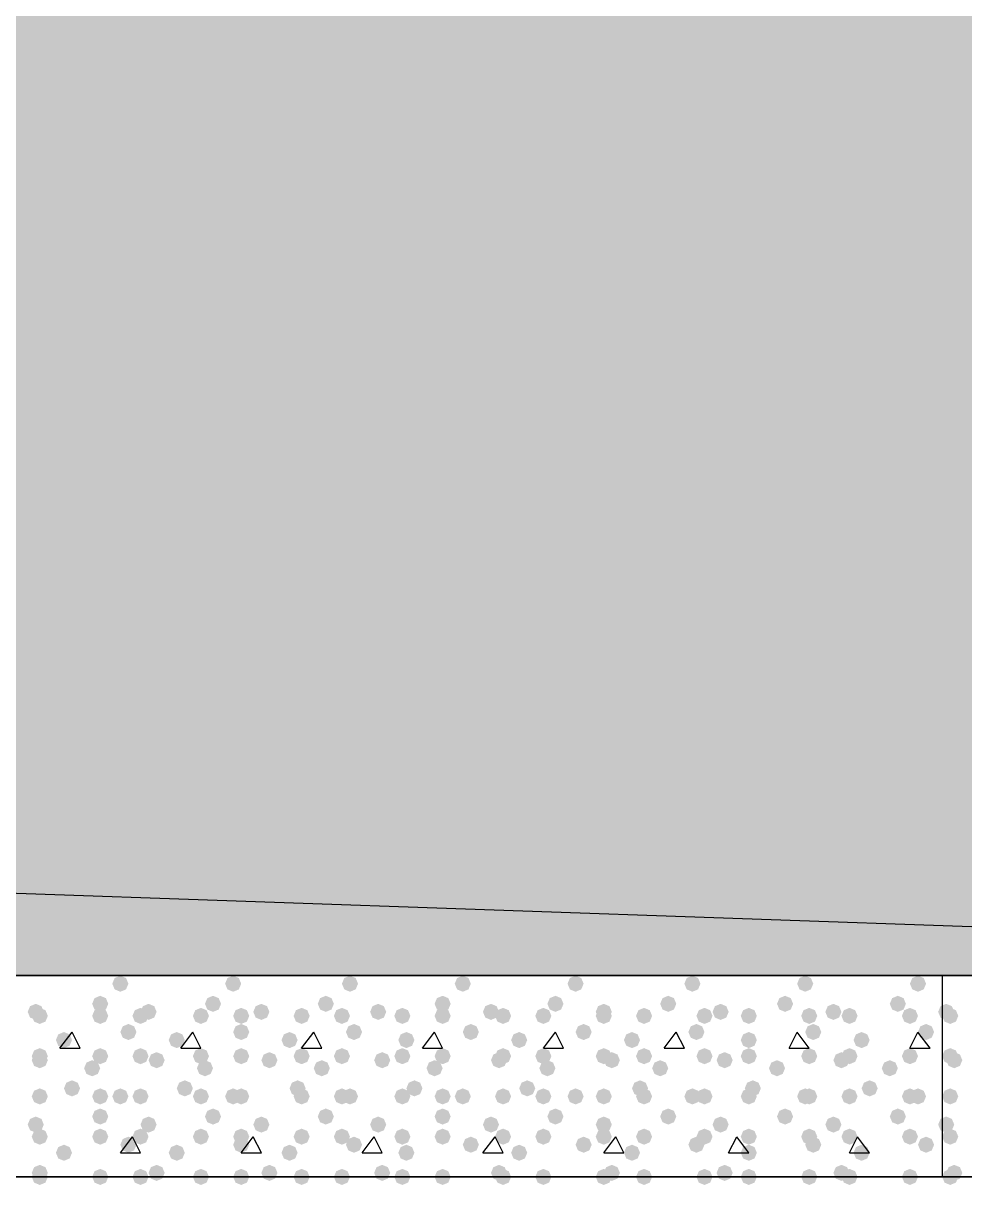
# Model space of a CAD drawing. Header units: millimetres. Extents: x 0 to 420, y 0 to 297.
# Drawn here: x 354.67 to 364.55, y 147.81 to 160.25 of the extents above; entities that cross this region are included whole.
import ezdxf

# ---------------------------------------------------------------- set-up
doc = ezdxf.new("R2010")
doc.units = ezdxf.units.MM
doc.layers.get('0').update_dxf_attribs({"linetype": 'CONTINUOUS'})

msp = doc.modelspace()

# ---------------------------------------------------------------- hatches: boundary and pattern name
at = {"true_color": 0x000008}
h = msp.add_hatch(color=0, dxfattribs=at)
h.paths.add_polyline_path([(379.518333, 162.263667), (33.401, 162.263667), (379.518333, 150.241)], flags=0)
h.paths.add_polyline_path([(33.401, 162.263667), (379.518333, 150.241), (33.401, 150.241)], flags=0)
for points in [[(355.769333, 150.156333), (355.744462, 150.096537), (355.684667, 150.071667), (355.624871, 150.096537), (355.6, 150.156333), (355.624871, 150.216129), (355.684667, 150.241), (355.744462, 150.216129)], [(356.954667, 150.156333), (356.929796, 150.096537), (356.87, 150.071667), (356.810204, 150.096537), (356.785333, 150.156333), (356.810204, 150.216129), (356.87, 150.241), (356.929796, 150.216129)], [(358.182333, 150.156333), (358.157462, 150.096537), (358.097667, 150.071667), (358.037871, 150.096537), (358.013, 150.156333), (358.037871, 150.216129), (358.097667, 150.241), (358.157462, 150.216129)], [(359.367667, 150.156333), (359.342796, 150.096537), (359.283, 150.071667), (359.223204, 150.096537), (359.198333, 150.156333), (359.223204, 150.216129), (359.283, 150.241), (359.342796, 150.216129)], [(360.553, 150.156333), (360.528129, 150.096537), (360.468333, 150.071667), (360.408537, 150.096537), (360.383667, 150.156333), (360.408537, 150.216129), (360.468333, 150.241), (360.528129, 150.216129)], [(361.780667, 150.156333), (361.755796, 150.096537), (361.696, 150.071667), (361.636204, 150.096537), (361.611333, 150.156333), (361.636204, 150.216129), (361.696, 150.241), (361.755796, 150.216129)], [(362.966, 150.156333), (362.941129, 150.096537), (362.881333, 150.071667), (362.821537, 150.096537), (362.796667, 150.156333), (362.821537, 150.216129), (362.881333, 150.241), (362.941129, 150.216129)], [(364.151333, 150.156333), (364.126463, 150.096537), (364.066667, 150.071667), (364.006871, 150.096537), (363.982, 150.156333), (364.006871, 150.216129), (364.066667, 150.241), (364.126462, 150.216129)], [(355.557667, 149.944667), (355.532796, 149.884871), (355.473, 149.86), (355.413204, 149.884871), (355.388333, 149.944667), (355.413204, 150.004462), (355.473, 150.029333), (355.532796, 150.004463)], [(356.743, 149.944667), (356.718129, 149.884871), (356.658333, 149.86), (356.598538, 149.884871), (356.573667, 149.944667), (356.598537, 150.004462), (356.658333, 150.029333), (356.718129, 150.004463)], [(357.928333, 149.944667), (357.903462, 149.884871), (357.843667, 149.86), (357.783871, 149.884871), (357.759, 149.944667), (357.783871, 150.004462), (357.843667, 150.029333), (357.903462, 150.004463)], [(359.156, 149.944667), (359.131129, 149.884871), (359.071333, 149.86), (359.011537, 149.884871), (358.986667, 149.944667), (359.011537, 150.004462), (359.071333, 150.029333), (359.131129, 150.004463)], [(360.341333, 149.944667), (360.316462, 149.884871), (360.256667, 149.86), (360.196871, 149.884871), (360.172, 149.944667), (360.196871, 150.004462), (360.256667, 150.029333), (360.316462, 150.004463)], [(361.526667, 149.944667), (361.501796, 149.884871), (361.442, 149.86), (361.382204, 149.884871), (361.357333, 149.944667), (361.382204, 150.004462), (361.442, 150.029333), (361.501796, 150.004463)], [(362.754333, 149.944667), (362.729462, 149.884871), (362.669667, 149.86), (362.609871, 149.884871), (362.585, 149.944667), (362.609871, 150.004462), (362.669667, 150.029333), (362.729462, 150.004463)], [(363.939667, 149.944667), (363.914796, 149.884871), (363.855, 149.86), (363.795204, 149.884871), (363.770333, 149.944667), (363.795204, 150.004462), (363.855, 150.029333), (363.914796, 150.004463)], [(354.880333, 149.86), (354.855462, 149.800204), (354.795667, 149.775333), (354.735871, 149.800204), (354.711, 149.86), (354.735871, 149.919796), (354.795667, 149.944667), (354.855462, 149.919796)], [(354.922667, 149.817667), (354.897796, 149.757871), (354.838, 149.733), (354.778204, 149.757871), (354.753333, 149.817667), (354.778204, 149.877462), (354.838, 149.902333), (354.897796, 149.877463)], [(355.557667, 149.817667), (355.532796, 149.757871), (355.473, 149.733), (355.413204, 149.757871), (355.388333, 149.817667), (355.413204, 149.877462), (355.473, 149.902333), (355.532796, 149.877463)], [(355.981, 149.817667), (355.956129, 149.757871), (355.896333, 149.733), (355.836537, 149.757871), (355.811667, 149.817667), (355.836537, 149.877462), (355.896333, 149.902333), (355.956129, 149.877463)], [(356.065667, 149.86), (356.040796, 149.800204), (355.981, 149.775333), (355.921204, 149.800204), (355.896333, 149.86), (355.921204, 149.919796), (355.981, 149.944667), (356.040796, 149.919796)], [(356.616, 149.817667), (356.591129, 149.757871), (356.531333, 149.733), (356.471537, 149.757871), (356.446667, 149.817667), (356.471537, 149.877462), (356.531333, 149.902333), (356.591129, 149.877463)], [(357.039333, 149.817667), (357.014462, 149.757871), (356.954667, 149.733), (356.894871, 149.757871), (356.87, 149.817667), (356.894871, 149.877462), (356.954667, 149.902333), (357.014462, 149.877463)], [(357.251, 149.86), (357.226129, 149.800204), (357.166333, 149.775333), (357.106537, 149.800204), (357.081667, 149.86), (357.106537, 149.919796), (357.166333, 149.944667), (357.226129, 149.919796)], [(357.674333, 149.817667), (357.649462, 149.757871), (357.589667, 149.733), (357.529871, 149.757871), (357.505, 149.817667), (357.529871, 149.877462), (357.589667, 149.902333), (357.649462, 149.877463)], [(358.097667, 149.817667), (358.072796, 149.757871), (358.013, 149.733), (357.953204, 149.757871), (357.928333, 149.817667), (357.953204, 149.877462), (358.013, 149.902333), (358.072796, 149.877463)], [(358.478667, 149.86), (358.453796, 149.800204), (358.394, 149.775333), (358.334204, 149.800204), (358.309333, 149.86), (358.334204, 149.919796), (358.394, 149.944667), (358.453796, 149.919796)], [(358.732667, 149.817667), (358.707796, 149.757871), (358.648, 149.733), (358.588204, 149.757871), (358.563333, 149.817667), (358.588204, 149.877462), (358.648, 149.902333), (358.707796, 149.877463)], [(359.156, 149.817667), (359.131129, 149.757871), (359.071333, 149.733), (359.011537, 149.757871), (358.986667, 149.817667), (359.011537, 149.877462), (359.071333, 149.902333), (359.131129, 149.877463)], [(359.664, 149.86), (359.639129, 149.800204), (359.579333, 149.775333), (359.519537, 149.800204), (359.494667, 149.86), (359.519537, 149.919796), (359.579333, 149.944667), (359.639129, 149.919796)], [(359.791, 149.817667), (359.766129, 149.757871), (359.706333, 149.733), (359.646538, 149.757871), (359.621667, 149.817667), (359.646537, 149.877462), (359.706333, 149.902333), (359.766129, 149.877463)], [(360.214333, 149.817667), (360.189462, 149.757871), (360.129667, 149.733), (360.069871, 149.757871), (360.045, 149.817667), (360.069871, 149.877462), (360.129667, 149.902333), (360.189462, 149.877463)], [(360.849333, 149.86), (360.824462, 149.800204), (360.764667, 149.775333), (360.704871, 149.800204), (360.68, 149.86), (360.704871, 149.919796), (360.764667, 149.944667), (360.824462, 149.919796)], [(360.849333, 149.817667), (360.824462, 149.757871), (360.764667, 149.733), (360.704871, 149.757871), (360.68, 149.817667), (360.704871, 149.877462), (360.764667, 149.902333), (360.824462, 149.877463)], [(361.272667, 149.817667), (361.247796, 149.757871), (361.188, 149.733), (361.128204, 149.757871), (361.103333, 149.817667), (361.128204, 149.877462), (361.188, 149.902333), (361.247796, 149.877463)], [(361.907667, 149.817667), (361.882796, 149.757871), (361.823, 149.733), (361.763204, 149.757871), (361.738333, 149.817667), (361.763204, 149.877462), (361.823, 149.902333), (361.882796, 149.877463)], [(362.077, 149.86), (362.052129, 149.800204), (361.992333, 149.775333), (361.932538, 149.800204), (361.907667, 149.86), (361.932537, 149.919796), (361.992333, 149.944667), (362.052129, 149.919796)], [(362.373333, 149.817667), (362.348462, 149.757871), (362.288667, 149.733), (362.228871, 149.757871), (362.204, 149.817667), (362.228871, 149.877462), (362.288667, 149.902333), (362.348462, 149.877463)], [(363.008333, 149.817667), (362.983462, 149.757871), (362.923667, 149.733), (362.863871, 149.757871), (362.839, 149.817667), (362.863871, 149.877462), (362.923667, 149.902333), (362.983462, 149.877463)], [(363.262333, 149.86), (363.237462, 149.800204), (363.177667, 149.775333), (363.117871, 149.800204), (363.093, 149.86), (363.117871, 149.919796), (363.177667, 149.944667), (363.237462, 149.919796)], [(363.431667, 149.817667), (363.406796, 149.757871), (363.347, 149.733), (363.287204, 149.757871), (363.262333, 149.817667), (363.287204, 149.877462), (363.347, 149.902333), (363.406796, 149.877463)], [(364.066667, 149.817667), (364.041796, 149.757871), (363.982, 149.733), (363.922204, 149.757871), (363.897333, 149.817667), (363.922204, 149.877462), (363.982, 149.902333), (364.041796, 149.877463)], [(355.176667, 149.563667), (355.151796, 149.503871), (355.092, 149.479), (355.032204, 149.503871), (355.007333, 149.563667), (355.032204, 149.623462), (355.092, 149.648333), (355.151796, 149.623463)], [(355.854, 149.648333), (355.829129, 149.588537), (355.769333, 149.563667), (355.709538, 149.588537), (355.684667, 149.648333), (355.709537, 149.708129), (355.769333, 149.733), (355.829129, 149.708129)], [(356.362, 149.563667), (356.337129, 149.503871), (356.277333, 149.479), (356.217538, 149.503871), (356.192667, 149.563667), (356.217537, 149.623462), (356.277333, 149.648333), (356.337129, 149.623463)], [(357.039333, 149.648333), (357.014462, 149.588537), (356.954667, 149.563667), (356.894871, 149.588537), (356.87, 149.648333), (356.894871, 149.708129), (356.954667, 149.733), (357.014462, 149.708129)], [(357.547333, 149.563667), (357.522462, 149.503871), (357.462667, 149.479), (357.402871, 149.503871), (357.378, 149.563667), (357.402871, 149.623462), (357.462667, 149.648333), (357.522462, 149.623463)], [(358.224667, 149.648333), (358.199796, 149.588537), (358.14, 149.563667), (358.080204, 149.588537), (358.055333, 149.648333), (358.080204, 149.708129), (358.14, 149.733), (358.199796, 149.708129)], [(358.775, 149.563667), (358.750129, 149.503871), (358.690333, 149.479), (358.630538, 149.503871), (358.605667, 149.563667), (358.630537, 149.623462), (358.690333, 149.648333), (358.750129, 149.623463)], [(359.452333, 149.648333), (359.427462, 149.588537), (359.367667, 149.563667), (359.307871, 149.588537), (359.283, 149.648333), (359.307871, 149.708129), (359.367667, 149.733), (359.427462, 149.708129)], [(359.960333, 149.563667), (359.935462, 149.503871), (359.875667, 149.479), (359.815871, 149.503871), (359.791, 149.563667), (359.815871, 149.623462), (359.875667, 149.648333), (359.935462, 149.623463)], [(360.637667, 149.648333), (360.612796, 149.588537), (360.553, 149.563667), (360.493204, 149.588537), (360.468333, 149.648333), (360.493204, 149.708129), (360.553, 149.733), (360.612796, 149.708129)], [(361.145667, 149.563667), (361.120796, 149.503871), (361.061, 149.479), (361.001204, 149.503871), (360.976333, 149.563667), (361.001204, 149.623462), (361.061, 149.648333), (361.120796, 149.623463)], [(361.823, 149.648333), (361.798129, 149.588537), (361.738333, 149.563667), (361.678537, 149.588537), (361.653667, 149.648333), (361.678537, 149.708129), (361.738333, 149.733), (361.798129, 149.708129)], [(362.373333, 149.563667), (362.348462, 149.503871), (362.288667, 149.479), (362.228871, 149.503871), (362.204, 149.563667), (362.228871, 149.623462), (362.288667, 149.648333), (362.348462, 149.623463)], [(363.050667, 149.648333), (363.025796, 149.588537), (362.966, 149.563667), (362.906204, 149.588537), (362.881333, 149.648333), (362.906204, 149.708129), (362.966, 149.733), (363.025796, 149.708129)], [(363.558667, 149.563667), (363.533796, 149.503871), (363.474, 149.479), (363.414204, 149.503871), (363.389333, 149.563667), (363.414204, 149.623462), (363.474, 149.648333), (363.533796, 149.623463)], [(364.236, 149.648333), (364.211129, 149.588537), (364.151333, 149.563667), (364.091537, 149.588537), (364.066667, 149.648333), (364.091537, 149.708129), (364.151333, 149.733), (364.211129, 149.708129)], [(354.922667, 149.394333), (354.897796, 149.334537), (354.838, 149.309667), (354.778204, 149.334537), (354.753333, 149.394333), (354.778204, 149.454129), (354.838, 149.479), (354.897796, 149.454129)], [(354.922667, 149.352), (354.897796, 149.292204), (354.838, 149.267333), (354.778204, 149.292204), (354.753333, 149.352), (354.778204, 149.411796), (354.838, 149.436667), (354.897796, 149.411796)], [(355.557667, 149.394333), (355.532796, 149.334537), (355.473, 149.309667), (355.413204, 149.334537), (355.388333, 149.394333), (355.413204, 149.454129), (355.473, 149.479), (355.532796, 149.454129)], [(355.981, 149.394333), (355.956129, 149.334537), (355.896333, 149.309667), (355.836537, 149.334537), (355.811667, 149.394333), (355.836537, 149.454129), (355.896333, 149.479), (355.956129, 149.454129)], [(356.150333, 149.352), (356.125463, 149.292204), (356.065667, 149.267333), (356.005871, 149.292204), (355.981, 149.352), (356.005871, 149.411796), (356.065667, 149.436667), (356.125462, 149.411796)], [(356.616, 149.394333), (356.591129, 149.334537), (356.531333, 149.309667), (356.471537, 149.334537), (356.446667, 149.394333), (356.471537, 149.454129), (356.531333, 149.479), (356.591129, 149.454129)], [(357.039333, 149.394333), (357.014462, 149.334537), (356.954667, 149.309667), (356.894871, 149.334537), (356.87, 149.394333), (356.894871, 149.454129), (356.954667, 149.479), (357.014462, 149.454129)], [(357.335667, 149.352), (357.310796, 149.292204), (357.251, 149.267333), (357.191204, 149.292204), (357.166333, 149.352), (357.191204, 149.411796), (357.251, 149.436667), (357.310796, 149.411796)], [(357.674333, 149.394333), (357.649462, 149.334537), (357.589667, 149.309667), (357.529871, 149.334537), (357.505, 149.394333), (357.529871, 149.454129), (357.589667, 149.479), (357.649462, 149.454129)], [(358.097667, 149.394333), (358.072796, 149.334537), (358.013, 149.309667), (357.953204, 149.334537), (357.928333, 149.394333), (357.953204, 149.454129), (358.013, 149.479), (358.072796, 149.454129)], [(358.521, 149.352), (358.496129, 149.292204), (358.436333, 149.267333), (358.376537, 149.292204), (358.351667, 149.352), (358.376537, 149.411796), (358.436333, 149.436667), (358.496129, 149.411796)], [(358.732667, 149.394333), (358.707796, 149.334537), (358.648, 149.309667), (358.588204, 149.334537), (358.563333, 149.394333), (358.588204, 149.454129), (358.648, 149.479), (358.707796, 149.454129)], [(359.156, 149.394333), (359.131129, 149.334537), (359.071333, 149.309667), (359.011537, 149.334537), (358.986667, 149.394333), (359.011537, 149.454129), (359.071333, 149.479), (359.131129, 149.454129)], [(359.748667, 149.352), (359.723796, 149.292204), (359.664, 149.267333), (359.604204, 149.292204), (359.579333, 149.352), (359.604204, 149.411796), (359.664, 149.436667), (359.723796, 149.411796)], [(359.791, 149.394333), (359.766129, 149.334537), (359.706333, 149.309667), (359.646538, 149.334537), (359.621667, 149.394333), (359.646537, 149.454129), (359.706333, 149.479), (359.766129, 149.454129)], [(360.214333, 149.394333), (360.189462, 149.334537), (360.129667, 149.309667), (360.069871, 149.334537), (360.045, 149.394333), (360.069871, 149.454129), (360.129667, 149.479), (360.189462, 149.454129)], [(360.849333, 149.394333), (360.824462, 149.334537), (360.764667, 149.309667), (360.704871, 149.334537), (360.68, 149.394333), (360.704871, 149.454129), (360.764667, 149.479), (360.824462, 149.454129)], [(360.934, 149.352), (360.909129, 149.292204), (360.849333, 149.267333), (360.789537, 149.292204), (360.764667, 149.352), (360.789537, 149.411796), (360.849333, 149.436667), (360.909129, 149.411796)], [(361.272667, 149.394333), (361.247796, 149.334537), (361.188, 149.309667), (361.128204, 149.334537), (361.103333, 149.394333), (361.128204, 149.454129), (361.188, 149.479), (361.247796, 149.454129)], [(361.907667, 149.394333), (361.882796, 149.334537), (361.823, 149.309667), (361.763204, 149.334537), (361.738333, 149.394333), (361.763204, 149.454129), (361.823, 149.479), (361.882796, 149.454129)], [(362.119333, 149.352), (362.094462, 149.292204), (362.034667, 149.267333), (361.974871, 149.292204), (361.95, 149.352), (361.974871, 149.411796), (362.034667, 149.436667), (362.094462, 149.411796)], [(362.373333, 149.394333), (362.348462, 149.334537), (362.288667, 149.309667), (362.228871, 149.334537), (362.204, 149.394333), (362.228871, 149.454129), (362.288667, 149.479), (362.348462, 149.454129)], [(363.008333, 149.394333), (362.983462, 149.334537), (362.923667, 149.309667), (362.863871, 149.334537), (362.839, 149.394333), (362.863871, 149.454129), (362.923667, 149.479), (362.983462, 149.454129)], [(363.347, 149.352), (363.322129, 149.292204), (363.262333, 149.267333), (363.202538, 149.292204), (363.177667, 149.352), (363.202537, 149.411796), (363.262333, 149.436667), (363.322129, 149.411796)], [(363.431667, 149.394333), (363.406796, 149.334537), (363.347, 149.309667), (363.287204, 149.334537), (363.262333, 149.394333), (363.287204, 149.454129), (363.347, 149.479), (363.406796, 149.454129)], [(364.066667, 149.394333), (364.041796, 149.334537), (363.982, 149.309667), (363.922204, 149.334537), (363.897333, 149.394333), (363.922204, 149.454129), (363.982, 149.479), (364.041796, 149.454129)], [(355.473, 149.267333), (355.448129, 149.207537), (355.388333, 149.182667), (355.328538, 149.207537), (355.303667, 149.267333), (355.328537, 149.327129), (355.388333, 149.352), (355.448129, 149.327129)], [(356.658333, 149.267333), (356.633462, 149.207537), (356.573667, 149.182667), (356.513871, 149.207537), (356.489, 149.267333), (356.513871, 149.327129), (356.573667, 149.352), (356.633462, 149.327129)], [(357.886, 149.267333), (357.861129, 149.207537), (357.801333, 149.182667), (357.741537, 149.207537), (357.716667, 149.267333), (357.741537, 149.327129), (357.801333, 149.352), (357.861129, 149.327129)], [(359.071333, 149.267333), (359.046462, 149.207537), (358.986667, 149.182667), (358.926871, 149.207537), (358.902, 149.267333), (358.926871, 149.327129), (358.986667, 149.352), (359.046462, 149.327129)], [(360.256667, 149.267333), (360.231796, 149.207537), (360.172, 149.182667), (360.112204, 149.207537), (360.087333, 149.267333), (360.112204, 149.327129), (360.172, 149.352), (360.231796, 149.327129)], [(361.442, 149.267333), (361.417129, 149.207537), (361.357333, 149.182667), (361.297537, 149.207537), (361.272667, 149.267333), (361.297537, 149.327129), (361.357333, 149.352), (361.417129, 149.327129)], [(362.669667, 149.267333), (362.644796, 149.207537), (362.585, 149.182667), (362.525204, 149.207537), (362.500333, 149.267333), (362.525204, 149.327129), (362.585, 149.352), (362.644796, 149.327129)], [(363.855, 149.267333), (363.830129, 149.207537), (363.770333, 149.182667), (363.710537, 149.207537), (363.685667, 149.267333), (363.710537, 149.327129), (363.770333, 149.352), (363.830129, 149.327129)], [(355.261333, 149.055667), (355.236463, 148.995871), (355.176667, 148.971), (355.116871, 148.995871), (355.092, 149.055667), (355.116871, 149.115462), (355.176667, 149.140333), (355.236462, 149.115463)], [(356.446667, 149.055667), (356.421796, 148.995871), (356.362, 148.971), (356.302204, 148.995871), (356.277333, 149.055667), (356.302204, 149.115462), (356.362, 149.140333), (356.421796, 149.115463)], [(357.632, 149.055667), (357.607129, 148.995871), (357.547333, 148.971), (357.487538, 148.995871), (357.462667, 149.055667), (357.487537, 149.115462), (357.547333, 149.140333), (357.607129, 149.115463)], [(358.859667, 149.055667), (358.834796, 148.995871), (358.775, 148.971), (358.715204, 148.995871), (358.690333, 149.055667), (358.715204, 149.115462), (358.775, 149.140333), (358.834796, 149.115463)], [(360.045, 149.055667), (360.020129, 148.995871), (359.960333, 148.971), (359.900538, 148.995871), (359.875667, 149.055667), (359.900537, 149.115462), (359.960333, 149.140333), (360.020129, 149.115463)], [(361.230333, 149.055667), (361.205462, 148.995871), (361.145667, 148.971), (361.085871, 148.995871), (361.061, 149.055667), (361.085871, 149.115462), (361.145667, 149.140333), (361.205462, 149.115463)], [(362.415667, 149.055667), (362.390796, 148.995871), (362.331, 148.971), (362.271204, 148.995871), (362.246333, 149.055667), (362.271204, 149.115462), (362.331, 149.140333), (362.390796, 149.115463)], [(363.643333, 149.055667), (363.618462, 148.995871), (363.558667, 148.971), (363.498871, 148.995871), (363.474, 149.055667), (363.498871, 149.115462), (363.558667, 149.140333), (363.618462, 149.115463)], [(354.922667, 148.971), (354.897796, 148.911204), (354.838, 148.886333), (354.778204, 148.911204), (354.753333, 148.971), (354.778204, 149.030796), (354.838, 149.055667), (354.897796, 149.030796)], [(355.557667, 148.971), (355.532796, 148.911204), (355.473, 148.886333), (355.413204, 148.911204), (355.388333, 148.971), (355.413204, 149.030796), (355.473, 149.055667), (355.532796, 149.030796)], [(355.769333, 148.971), (355.744462, 148.911204), (355.684667, 148.886333), (355.624871, 148.911204), (355.6, 148.971), (355.624871, 149.030796), (355.684667, 149.055667), (355.744462, 149.030796)], [(355.981, 148.971), (355.956129, 148.911204), (355.896333, 148.886333), (355.836537, 148.911204), (355.811667, 148.971), (355.836537, 149.030796), (355.896333, 149.055667), (355.956129, 149.030796)], [(356.616, 148.971), (356.591129, 148.911204), (356.531333, 148.886333), (356.471537, 148.911204), (356.446667, 148.971), (356.471537, 149.030796), (356.531333, 149.055667), (356.591129, 149.030796)], [(356.954667, 148.971), (356.929796, 148.911204), (356.87, 148.886333), (356.810204, 148.911204), (356.785333, 148.971), (356.810204, 149.030796), (356.87, 149.055667), (356.929796, 149.030796)], [(357.039333, 148.971), (357.014462, 148.911204), (356.954667, 148.886333), (356.894871, 148.911204), (356.87, 148.971), (356.894871, 149.030796), (356.954667, 149.055667), (357.014462, 149.030796)], [(357.674333, 148.971), (357.649462, 148.911204), (357.589667, 148.886333), (357.529871, 148.911204), (357.505, 148.971), (357.529871, 149.030796), (357.589667, 149.055667), (357.649462, 149.030796)], [(358.097667, 148.971), (358.072796, 148.911204), (358.013, 148.886333), (357.953204, 148.911204), (357.928333, 148.971), (357.953204, 149.030796), (358.013, 149.055667), (358.072796, 149.030796)], [(358.182333, 148.971), (358.157462, 148.911204), (358.097667, 148.886333), (358.037871, 148.911204), (358.013, 148.971), (358.037871, 149.030796), (358.097667, 149.055667), (358.157462, 149.030796)], [(358.732667, 148.971), (358.707796, 148.911204), (358.648, 148.886333), (358.588204, 148.911204), (358.563333, 148.971), (358.588204, 149.030796), (358.648, 149.055667), (358.707796, 149.030796)], [(359.156, 148.971), (359.131129, 148.911204), (359.071333, 148.886333), (359.011537, 148.911204), (358.986667, 148.971), (359.011537, 149.030796), (359.071333, 149.055667), (359.131129, 149.030796)], [(359.367667, 148.971), (359.342796, 148.911204), (359.283, 148.886333), (359.223204, 148.911204), (359.198333, 148.971), (359.223204, 149.030796), (359.283, 149.055667), (359.342796, 149.030796)], [(359.791, 148.971), (359.766129, 148.911204), (359.706333, 148.886333), (359.646538, 148.911204), (359.621667, 148.971), (359.646537, 149.030796), (359.706333, 149.055667), (359.766129, 149.030796)], [(360.214333, 148.971), (360.189462, 148.911204), (360.129667, 148.886333), (360.069871, 148.911204), (360.045, 148.971), (360.069871, 149.030796), (360.129667, 149.055667), (360.189462, 149.030796)], [(360.553, 148.971), (360.528129, 148.911204), (360.468333, 148.886333), (360.408537, 148.911204), (360.383667, 148.971), (360.408537, 149.030796), (360.468333, 149.055667), (360.528129, 149.030796)], [(360.849333, 148.971), (360.824462, 148.911204), (360.764667, 148.886333), (360.704871, 148.911204), (360.68, 148.971), (360.704871, 149.030796), (360.764667, 149.055667), (360.824462, 149.030796)], [(361.272667, 148.971), (361.247796, 148.911204), (361.188, 148.886333), (361.128204, 148.911204), (361.103333, 148.971), (361.128204, 149.030796), (361.188, 149.055667), (361.247796, 149.030796)], [(361.780667, 148.971), (361.755796, 148.911204), (361.696, 148.886333), (361.636204, 148.911204), (361.611333, 148.971), (361.636204, 149.030796), (361.696, 149.055667), (361.755796, 149.030796)], [(361.907667, 148.971), (361.882796, 148.911204), (361.823, 148.886333), (361.763204, 148.911204), (361.738333, 148.971), (361.763204, 149.030796), (361.823, 149.055667), (361.882796, 149.030796)], [(362.373333, 148.971), (362.348462, 148.911204), (362.288667, 148.886333), (362.228871, 148.911204), (362.204, 148.971), (362.228871, 149.030796), (362.288667, 149.055667), (362.348462, 149.030796)], [(362.966, 148.971), (362.941129, 148.911204), (362.881333, 148.886333), (362.821537, 148.911204), (362.796667, 148.971), (362.821537, 149.030796), (362.881333, 149.055667), (362.941129, 149.030796)], [(363.008333, 148.971), (362.983462, 148.911204), (362.923667, 148.886333), (362.863871, 148.911204), (362.839, 148.971), (362.863871, 149.030796), (362.923667, 149.055667), (362.983462, 149.030796)], [(363.431667, 148.971), (363.406796, 148.911204), (363.347, 148.886333), (363.287204, 148.911204), (363.262333, 148.971), (363.287204, 149.030796), (363.347, 149.055667), (363.406796, 149.030796)], [(364.066667, 148.971), (364.041796, 148.911204), (363.982, 148.886333), (363.922204, 148.911204), (363.897333, 148.971), (363.922204, 149.030796), (363.982, 149.055667), (364.041796, 149.030796)], [(364.151333, 148.971), (364.126463, 148.911204), (364.066667, 148.886333), (364.006871, 148.911204), (363.982, 148.971), (364.006871, 149.030796), (364.066667, 149.055667), (364.126462, 149.030796)], [(354.880333, 148.674667), (354.855462, 148.614871), (354.795667, 148.59), (354.735871, 148.614871), (354.711, 148.674667), (354.735871, 148.734462), (354.795667, 148.759333), (354.855462, 148.734463)], [(355.557667, 148.759333), (355.532796, 148.699537), (355.473, 148.674667), (355.413204, 148.699537), (355.388333, 148.759333), (355.413204, 148.819129), (355.473, 148.844), (355.532796, 148.819129)], [(356.065667, 148.674667), (356.040796, 148.614871), (355.981, 148.59), (355.921204, 148.614871), (355.896333, 148.674667), (355.921204, 148.734462), (355.981, 148.759333), (356.040796, 148.734463)], [(356.743, 148.759333), (356.718129, 148.699537), (356.658333, 148.674667), (356.598538, 148.699537), (356.573667, 148.759333), (356.598537, 148.819129), (356.658333, 148.844), (356.718129, 148.819129)], [(357.251, 148.674667), (357.226129, 148.614871), (357.166333, 148.59), (357.106537, 148.614871), (357.081667, 148.674667), (357.106537, 148.734462), (357.166333, 148.759333), (357.226129, 148.734463)], [(357.928333, 148.759333), (357.903462, 148.699537), (357.843667, 148.674667), (357.783871, 148.699537), (357.759, 148.759333), (357.783871, 148.819129), (357.843667, 148.844), (357.903462, 148.819129)], [(358.478667, 148.674667), (358.453796, 148.614871), (358.394, 148.59), (358.334204, 148.614871), (358.309333, 148.674667), (358.334204, 148.734462), (358.394, 148.759333), (358.453796, 148.734463)], [(359.156, 148.759333), (359.131129, 148.699537), (359.071333, 148.674667), (359.011537, 148.699537), (358.986667, 148.759333), (359.011537, 148.819129), (359.071333, 148.844), (359.131129, 148.819129)], [(359.664, 148.674667), (359.639129, 148.614871), (359.579333, 148.59), (359.519537, 148.614871), (359.494667, 148.674667), (359.519537, 148.734462), (359.579333, 148.759333), (359.639129, 148.734463)], [(360.341333, 148.759333), (360.316462, 148.699537), (360.256667, 148.674667), (360.196871, 148.699537), (360.172, 148.759333), (360.196871, 148.819129), (360.256667, 148.844), (360.316462, 148.819129)], [(360.849333, 148.674667), (360.824462, 148.614871), (360.764667, 148.59), (360.704871, 148.614871), (360.68, 148.674667), (360.704871, 148.734462), (360.764667, 148.759333), (360.824462, 148.734463)], [(361.526667, 148.759333), (361.501796, 148.699537), (361.442, 148.674667), (361.382204, 148.699537), (361.357333, 148.759333), (361.382204, 148.819129), (361.442, 148.844), (361.501796, 148.819129)], [(362.077, 148.674667), (362.052129, 148.614871), (361.992333, 148.59), (361.932538, 148.614871), (361.907667, 148.674667), (361.932537, 148.734462), (361.992333, 148.759333), (362.052129, 148.734463)], [(362.754333, 148.759333), (362.729462, 148.699537), (362.669667, 148.674667), (362.609871, 148.699537), (362.585, 148.759333), (362.609871, 148.819129), (362.669667, 148.844), (362.729462, 148.819129)], [(363.262333, 148.674667), (363.237462, 148.614871), (363.177667, 148.59), (363.117871, 148.614871), (363.093, 148.674667), (363.117871, 148.734462), (363.177667, 148.759333), (363.237462, 148.734463)], [(363.939667, 148.759333), (363.914796, 148.699537), (363.855, 148.674667), (363.795204, 148.699537), (363.770333, 148.759333), (363.795204, 148.819129), (363.855, 148.844), (363.914796, 148.819129)], [(354.922667, 148.547667), (354.897796, 148.487871), (354.838, 148.463), (354.778204, 148.487871), (354.753333, 148.547667), (354.778204, 148.607462), (354.838, 148.632333), (354.897796, 148.607463)], [(355.557667, 148.547667), (355.532796, 148.487871), (355.473, 148.463), (355.413204, 148.487871), (355.388333, 148.547667), (355.413204, 148.607462), (355.473, 148.632333), (355.532796, 148.607463)], [(355.854, 148.463), (355.829129, 148.403204), (355.769333, 148.378333), (355.709538, 148.403204), (355.684667, 148.463), (355.709537, 148.522796), (355.769333, 148.547667), (355.829129, 148.522796)], [(355.981, 148.547667), (355.956129, 148.487871), (355.896333, 148.463), (355.836537, 148.487871), (355.811667, 148.547667), (355.836537, 148.607462), (355.896333, 148.632333), (355.956129, 148.607463)], [(356.616, 148.547667), (356.591129, 148.487871), (356.531333, 148.463), (356.471537, 148.487871), (356.446667, 148.547667), (356.471537, 148.607462), (356.531333, 148.632333), (356.591129, 148.607463)], [(357.039333, 148.547667), (357.014462, 148.487871), (356.954667, 148.463), (356.894871, 148.487871), (356.87, 148.547667), (356.894871, 148.607462), (356.954667, 148.632333), (357.014462, 148.607463)], [(357.039333, 148.463), (357.014462, 148.403204), (356.954667, 148.378333), (356.894871, 148.403204), (356.87, 148.463), (356.894871, 148.522796), (356.954667, 148.547667), (357.014462, 148.522796)], [(357.674333, 148.547667), (357.649462, 148.487871), (357.589667, 148.463), (357.529871, 148.487871), (357.505, 148.547667), (357.529871, 148.607462), (357.589667, 148.632333), (357.649462, 148.607463)], [(358.097667, 148.547667), (358.072796, 148.487871), (358.013, 148.463), (357.953204, 148.487871), (357.928333, 148.547667), (357.953204, 148.607462), (358.013, 148.632333), (358.072796, 148.607463)], [(358.224667, 148.463), (358.199796, 148.403204), (358.14, 148.378333), (358.080204, 148.403204), (358.055333, 148.463), (358.080204, 148.522796), (358.14, 148.547667), (358.199796, 148.522796)], [(358.732667, 148.547667), (358.707796, 148.487871), (358.648, 148.463), (358.588204, 148.487871), (358.563333, 148.547667), (358.588204, 148.607462), (358.648, 148.632333), (358.707796, 148.607463)], [(359.156, 148.547667), (359.131129, 148.487871), (359.071333, 148.463), (359.011537, 148.487871), (358.986667, 148.547667), (359.011537, 148.607462), (359.071333, 148.632333), (359.131129, 148.607463)], [(359.452333, 148.463), (359.427462, 148.403204), (359.367667, 148.378333), (359.307871, 148.403204), (359.283, 148.463), (359.307871, 148.522796), (359.367667, 148.547667), (359.427462, 148.522796)], [(359.791, 148.547667), (359.766129, 148.487871), (359.706333, 148.463), (359.646538, 148.487871), (359.621667, 148.547667), (359.646537, 148.607462), (359.706333, 148.632333), (359.766129, 148.607463)], [(360.214333, 148.547667), (360.189462, 148.487871), (360.129667, 148.463), (360.069871, 148.487871), (360.045, 148.547667), (360.069871, 148.607462), (360.129667, 148.632333), (360.189462, 148.607463)], [(360.637667, 148.463), (360.612796, 148.403204), (360.553, 148.378333), (360.493204, 148.403204), (360.468333, 148.463), (360.493204, 148.522796), (360.553, 148.547667), (360.612796, 148.522796)], [(360.849333, 148.547667), (360.824462, 148.487871), (360.764667, 148.463), (360.704871, 148.487871), (360.68, 148.547667), (360.704871, 148.607462), (360.764667, 148.632333), (360.824462, 148.607463)], [(361.272667, 148.547667), (361.247796, 148.487871), (361.188, 148.463), (361.128204, 148.487871), (361.103333, 148.547667), (361.128204, 148.607462), (361.188, 148.632333), (361.247796, 148.607463)], [(361.823, 148.463), (361.798129, 148.403204), (361.738333, 148.378333), (361.678537, 148.403204), (361.653667, 148.463), (361.678537, 148.522796), (361.738333, 148.547667), (361.798129, 148.522796)], [(361.907667, 148.547667), (361.882796, 148.487871), (361.823, 148.463), (361.763204, 148.487871), (361.738333, 148.547667), (361.763204, 148.607462), (361.823, 148.632333), (361.882796, 148.607463)], [(362.373333, 148.547667), (362.348462, 148.487871), (362.288667, 148.463), (362.228871, 148.487871), (362.204, 148.547667), (362.228871, 148.607462), (362.288667, 148.632333), (362.348462, 148.607463)], [(363.008333, 148.547667), (362.983462, 148.487871), (362.923667, 148.463), (362.863871, 148.487871), (362.839, 148.547667), (362.863871, 148.607462), (362.923667, 148.632333), (362.983462, 148.607463)], [(363.050667, 148.463), (363.025796, 148.403204), (362.966, 148.378333), (362.906204, 148.403204), (362.881333, 148.463), (362.906204, 148.522796), (362.966, 148.547667), (363.025796, 148.522796)], [(363.431667, 148.547667), (363.406796, 148.487871), (363.347, 148.463), (363.287204, 148.487871), (363.262333, 148.547667), (363.287204, 148.607462), (363.347, 148.632333), (363.406796, 148.607463)], [(364.066667, 148.547667), (364.041796, 148.487871), (363.982, 148.463), (363.922204, 148.487871), (363.897333, 148.547667), (363.922204, 148.607462), (363.982, 148.632333), (364.041796, 148.607463)], [(364.236, 148.463), (364.211129, 148.403204), (364.151333, 148.378333), (364.091537, 148.403204), (364.066667, 148.463), (364.091537, 148.522796), (364.151333, 148.547667), (364.211129, 148.522796)], [(355.176667, 148.378333), (355.151796, 148.318537), (355.092, 148.293667), (355.032204, 148.318537), (355.007333, 148.378333), (355.032204, 148.438129), (355.092, 148.463), (355.151796, 148.438129)], [(356.362, 148.378333), (356.337129, 148.318537), (356.277333, 148.293667), (356.217538, 148.318537), (356.192667, 148.378333), (356.217537, 148.438129), (356.277333, 148.463), (356.337129, 148.438129)], [(357.547333, 148.378333), (357.522462, 148.318537), (357.462667, 148.293667), (357.402871, 148.318537), (357.378, 148.378333), (357.402871, 148.438129), (357.462667, 148.463), (357.522462, 148.438129)], [(358.775, 148.378333), (358.750129, 148.318537), (358.690333, 148.293667), (358.630538, 148.318537), (358.605667, 148.378333), (358.630537, 148.438129), (358.690333, 148.463), (358.750129, 148.438129)], [(359.960333, 148.378333), (359.935462, 148.318537), (359.875667, 148.293667), (359.815871, 148.318537), (359.791, 148.378333), (359.815871, 148.438129), (359.875667, 148.463), (359.935462, 148.438129)], [(361.145667, 148.378333), (361.120796, 148.318537), (361.061, 148.293667), (361.001204, 148.318537), (360.976333, 148.378333), (361.001204, 148.438129), (361.061, 148.463), (361.120796, 148.438129)], [(362.373333, 148.378333), (362.348462, 148.318537), (362.288667, 148.293667), (362.228871, 148.318537), (362.204, 148.378333), (362.228871, 148.438129), (362.288667, 148.463), (362.348462, 148.438129)], [(363.558667, 148.378333), (363.533796, 148.318537), (363.474, 148.293667), (363.414204, 148.318537), (363.389333, 148.378333), (363.414204, 148.438129), (363.474, 148.463), (363.533796, 148.438129)], [(354.922667, 148.166667), (354.897796, 148.106871), (354.838, 148.082), (354.778204, 148.106871), (354.753333, 148.166667), (354.778204, 148.226462), (354.838, 148.251333), (354.897796, 148.226463)], [(354.922667, 148.124333), (354.897796, 148.064537), (354.838, 148.039667), (354.778204, 148.064537), (354.753333, 148.124333), (354.778204, 148.184129), (354.838, 148.209), (354.897796, 148.184129)], [(355.557667, 148.124333), (355.532796, 148.064537), (355.473, 148.039667), (355.413204, 148.064537), (355.388333, 148.124333), (355.413204, 148.184129), (355.473, 148.209), (355.532796, 148.184129)], [(355.981, 148.124333), (355.956129, 148.064537), (355.896333, 148.039667), (355.836537, 148.064537), (355.811667, 148.124333), (355.836537, 148.184129), (355.896333, 148.209), (355.956129, 148.184129)], [(356.150333, 148.166667), (356.125463, 148.106871), (356.065667, 148.082), (356.005871, 148.106871), (355.981, 148.166667), (356.005871, 148.226462), (356.065667, 148.251333), (356.125462, 148.226463)], [(356.616, 148.124333), (356.591129, 148.064537), (356.531333, 148.039667), (356.471537, 148.064537), (356.446667, 148.124333), (356.471537, 148.184129), (356.531333, 148.209), (356.591129, 148.184129)], [(357.039333, 148.124333), (357.014462, 148.064537), (356.954667, 148.039667), (356.894871, 148.064537), (356.87, 148.124333), (356.894871, 148.184129), (356.954667, 148.209), (357.014462, 148.184129)], [(357.335667, 148.166667), (357.310796, 148.106871), (357.251, 148.082), (357.191204, 148.106871), (357.166333, 148.166667), (357.191204, 148.226462), (357.251, 148.251333), (357.310796, 148.226463)], [(357.674333, 148.124333), (357.649462, 148.064537), (357.589667, 148.039667), (357.529871, 148.064537), (357.505, 148.124333), (357.529871, 148.184129), (357.589667, 148.209), (357.649462, 148.184129)], [(358.097667, 148.124333), (358.072796, 148.064537), (358.013, 148.039667), (357.953204, 148.064537), (357.928333, 148.124333), (357.953204, 148.184129), (358.013, 148.209), (358.072796, 148.184129)], [(358.521, 148.166667), (358.496129, 148.106871), (358.436333, 148.082), (358.376537, 148.106871), (358.351667, 148.166667), (358.376537, 148.226462), (358.436333, 148.251333), (358.496129, 148.226463)], [(358.732667, 148.124333), (358.707796, 148.064537), (358.648, 148.039667), (358.588204, 148.064537), (358.563333, 148.124333), (358.588204, 148.184129), (358.648, 148.209), (358.707796, 148.184129)], [(359.156, 148.124333), (359.131129, 148.064537), (359.071333, 148.039667), (359.011537, 148.064537), (358.986667, 148.124333), (359.011537, 148.184129), (359.071333, 148.209), (359.131129, 148.184129)], [(359.748667, 148.166667), (359.723796, 148.106871), (359.664, 148.082), (359.604204, 148.106871), (359.579333, 148.166667), (359.604204, 148.226462), (359.664, 148.251333), (359.723796, 148.226463)], [(359.791, 148.124333), (359.766129, 148.064537), (359.706333, 148.039667), (359.646538, 148.064537), (359.621667, 148.124333), (359.646537, 148.184129), (359.706333, 148.209), (359.766129, 148.184129)], [(360.214333, 148.124333), (360.189462, 148.064537), (360.129667, 148.039667), (360.069871, 148.064537), (360.045, 148.124333), (360.069871, 148.184129), (360.129667, 148.209), (360.189462, 148.184129)], [(360.849333, 148.124333), (360.824462, 148.064537), (360.764667, 148.039667), (360.704871, 148.064537), (360.68, 148.124333), (360.704871, 148.184129), (360.764667, 148.209), (360.824462, 148.184129)], [(360.934, 148.166667), (360.909129, 148.106871), (360.849333, 148.082), (360.789537, 148.106871), (360.764667, 148.166667), (360.789537, 148.226462), (360.849333, 148.251333), (360.909129, 148.226463)], [(361.272667, 148.124333), (361.247796, 148.064537), (361.188, 148.039667), (361.128204, 148.064537), (361.103333, 148.124333), (361.128204, 148.184129), (361.188, 148.209), (361.247796, 148.184129)], [(361.907667, 148.124333), (361.882796, 148.064537), (361.823, 148.039667), (361.763204, 148.064537), (361.738333, 148.124333), (361.763204, 148.184129), (361.823, 148.209), (361.882796, 148.184129)], [(362.119333, 148.166667), (362.094462, 148.106871), (362.034667, 148.082), (361.974871, 148.106871), (361.95, 148.166667), (361.974871, 148.226462), (362.034667, 148.251333), (362.094462, 148.226463)], [(362.373333, 148.124333), (362.348462, 148.064537), (362.288667, 148.039667), (362.228871, 148.064537), (362.204, 148.124333), (362.228871, 148.184129), (362.288667, 148.209), (362.348462, 148.184129)], [(363.008333, 148.124333), (362.983462, 148.064537), (362.923667, 148.039667), (362.863871, 148.064537), (362.839, 148.124333), (362.863871, 148.184129), (362.923667, 148.209), (362.983462, 148.184129)], [(363.347, 148.166667), (363.322129, 148.106871), (363.262333, 148.082), (363.202538, 148.106871), (363.177667, 148.166667), (363.202537, 148.226462), (363.262333, 148.251333), (363.322129, 148.226463)], [(363.431667, 148.124333), (363.406796, 148.064537), (363.347, 148.039667), (363.287204, 148.064537), (363.262333, 148.124333), (363.287204, 148.184129), (363.347, 148.209), (363.406796, 148.184129)], [(364.066667, 148.124333), (364.041796, 148.064537), (363.982, 148.039667), (363.922204, 148.064537), (363.897333, 148.124333), (363.922204, 148.184129), (363.982, 148.209), (364.041796, 148.184129)]]:
    msp.add_hatch(color=0, dxfattribs=at).paths.add_polyline_path(points, flags=0)
at = {"true_color": 0x000007}
for points in [[(364.447667, 149.86), (364.422796, 149.800204), (364.363, 149.775333), (364.303204, 149.800204), (364.278333, 149.86), (364.303204, 149.919796), (364.363, 149.944667), (364.422796, 149.919796)], [(364.49, 149.817667), (364.465129, 149.757871), (364.405333, 149.733), (364.345537, 149.757871), (364.320667, 149.817667), (364.345537, 149.877462), (364.405333, 149.902333), (364.465129, 149.877463)], [(364.49, 149.394333), (364.465129, 149.334537), (364.405333, 149.309667), (364.345537, 149.334537), (364.320667, 149.394333), (364.345537, 149.454129), (364.405333, 149.479), (364.465129, 149.454129)], [(364.532333, 149.352), (364.507462, 149.292204), (364.447667, 149.267333), (364.387871, 149.292204), (364.363, 149.352), (364.387871, 149.411796), (364.447667, 149.436667), (364.507462, 149.411796)], [(364.49, 148.971), (364.465129, 148.911204), (364.405333, 148.886333), (364.345537, 148.911204), (364.320667, 148.971), (364.345537, 149.030796), (364.405333, 149.055667), (364.465129, 149.030796)], [(364.447667, 148.674667), (364.422796, 148.614871), (364.363, 148.59), (364.303204, 148.614871), (364.278333, 148.674667), (364.303204, 148.734462), (364.363, 148.759333), (364.422796, 148.734463)], [(364.49, 148.547667), (364.465129, 148.487871), (364.405333, 148.463), (364.345537, 148.487871), (364.320667, 148.547667), (364.345537, 148.607462), (364.405333, 148.632333), (364.465129, 148.607463)], [(364.49, 148.124333), (364.465129, 148.064537), (364.405333, 148.039667), (364.345537, 148.064537), (364.320667, 148.124333), (364.345537, 148.184129), (364.405333, 148.209), (364.465129, 148.184129)], [(364.532333, 148.166667), (364.507462, 148.106871), (364.447667, 148.082), (364.387871, 148.106871), (364.363, 148.166667), (364.387871, 148.226462), (364.447667, 148.251333), (364.507462, 148.226463)]]:
    msp.add_hatch(color=0, dxfattribs=at).paths.add_polyline_path(points, flags=0)

# ---------------------------------------------------------------- linework, layer by layer
at = {"color": 0, "true_color": 0x000008}
for points in [[(379.518333, 162.263667), (33.401, 162.263667), (379.518333, 150.241)], [(33.401, 162.263667), (379.518333, 150.241), (33.401, 150.241)]]:
    msp.add_lwpolyline(points, close=True, dxfattribs=at)
at = {"color": 0, "true_color": 0x000007}
for points in [[(32.342667, 126.915333), (32.342667, 150.241), (380.576667, 150.241), (380.576667, 126.915333), (218.101333, 126.915333), (218.101333, 105.748667), (194.775667, 105.748667), (194.775667, 126.915333)], [(32.342667, 126.915333), (32.342667, 150.241), (380.576667, 150.241), (380.576667, 126.915333), (218.101333, 126.915333), (218.101333, 105.748667), (194.775667, 105.748667), (194.775667, 126.915333)], [(364.320667, 150.241), (364.320667, 148.124333), (366.437333, 148.124333), (366.437333, 150.241)]]:
    msp.add_lwpolyline(points, close=True, dxfattribs=at)
for points in [[(364.320667, 150.241), (345.228333, 150.241)], [(345.228333, 148.124333), (364.320667, 148.124333)]]:
    msp.add_lwpolyline(points, dxfattribs=at)
at = {"color": 0, "true_color": 0x000008}
for points in [[(355.049667, 149.479), (355.176667, 149.648333)], [(355.261333, 149.479), (355.176667, 149.648333)], [(356.319667, 149.479), (356.446667, 149.648333)], [(356.531333, 149.479), (356.446667, 149.648333)], [(357.589667, 149.479), (357.716667, 149.648333)], [(357.801333, 149.479), (357.716667, 149.648333)], [(358.859667, 149.479), (358.986667, 149.648333)], [(359.071333, 149.479), (358.986667, 149.648333)], [(360.129667, 149.479), (360.256667, 149.648333)], [(360.341333, 149.479), (360.256667, 149.648333)], [(361.399667, 149.479), (361.526667, 149.648333)], [(361.611333, 149.479), (361.526667, 149.648333)], [(362.712, 149.479), (362.796667, 149.648333)], [(362.923667, 149.479), (362.796667, 149.648333)], [(363.982, 149.479), (364.066667, 149.648333)], [(364.193667, 149.479), (364.066667, 149.648333)], [(355.049667, 149.479), (355.261333, 149.479)], [(356.319667, 149.479), (356.531333, 149.479)], [(357.589667, 149.479), (357.801333, 149.479)], [(358.859667, 149.479), (359.071333, 149.479)], [(360.129667, 149.479), (360.341333, 149.479)], [(361.399667, 149.479), (361.611333, 149.479)], [(362.712, 149.479), (362.923667, 149.479)], [(363.982, 149.479), (364.193667, 149.479)], [(355.684667, 148.378333), (355.811667, 148.547667)], [(355.896333, 148.378333), (355.811667, 148.547667)], [(356.954667, 148.378333), (357.081667, 148.547667)], [(357.166333, 148.378333), (357.081667, 148.547667)], [(358.224667, 148.378333), (358.351667, 148.547667)], [(358.436333, 148.378333), (358.351667, 148.547667)], [(359.494667, 148.378333), (359.621667, 148.547667)], [(359.706333, 148.378333), (359.621667, 148.547667)], [(360.764667, 148.378333), (360.891667, 148.547667)], [(360.976333, 148.378333), (360.891667, 148.547667)], [(362.077, 148.378333), (362.161667, 148.547667)], [(362.288667, 148.378333), (362.161667, 148.547667)], [(363.347, 148.378333), (363.431667, 148.547667)], [(363.558667, 148.378333), (363.431667, 148.547667)], [(355.684667, 148.378333), (355.896333, 148.378333)], [(356.954667, 148.378333), (357.166333, 148.378333)], [(358.224667, 148.378333), (358.436333, 148.378333)], [(359.494667, 148.378333), (359.706333, 148.378333)], [(360.764667, 148.378333), (360.976333, 148.378333)], [(362.077, 148.378333), (362.288667, 148.378333)], [(363.347, 148.378333), (363.558667, 148.378333)]]:
    msp.add_lwpolyline(points, dxfattribs=at)
at = {"color": 0, "true_color": 0x0000fd}
msp.add_lwpolyline([(215.984667, 129.032), (378.46, 129.032), (378.46, 148.124333), (34.459333, 148.124333), (34.459333, 129.032), (196.934667, 129.032), (196.934667, 107.865333), (215.984667, 107.865333)], close=True, dxfattribs=at)

doc.saveas('drawing.dxf')
